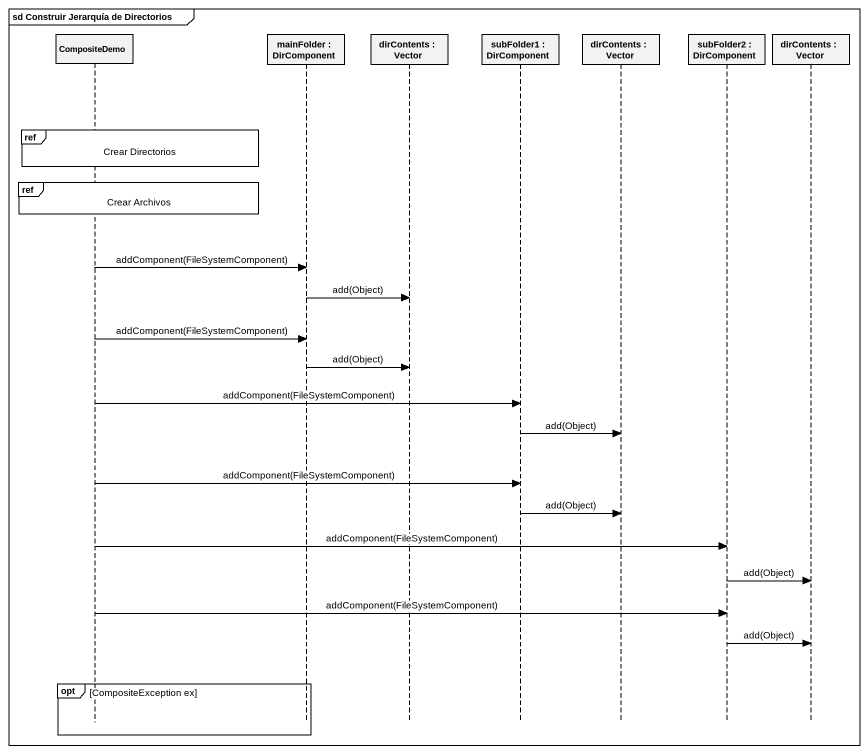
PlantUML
@startuml
mainframe sd Construir Jerarquía de Directorios
hide footbox
participant CompositeDemo
participant "mainFolder : DirComponent" as mainFolder
participant "dirContents : Vector" as dirContents
participant "subFolder1 : DirComponent" as subFolder1
participant "dirContents : Vector" as dirContents_2
participant "subFolder2 : DirComponent" as subFolder2
participant "dirContents : Vector" as dirContents_3

ref over CompositeDemo : Crear Directorios
ref over CompositeDemo : Crear Archivos
CompositeDemo -> mainFolder : addComponent(FileSystemComponent)
mainFolder -> dirContents : add(Object)
CompositeDemo -> mainFolder : addComponent(FileSystemComponent)
mainFolder -> dirContents : add(Object)
CompositeDemo -> subFolder1 : addComponent(FileSystemComponent)
subFolder1 -> dirContents_2 : add(Object)
CompositeDemo -> subFolder1 : addComponent(FileSystemComponent)
subFolder1 -> dirContents_2 : add(Object)
CompositeDemo -> subFolder2 : addComponent(FileSystemComponent)
subFolder2 -> dirContents_3 : add(Object)
CompositeDemo -> subFolder2 : addComponent(FileSystemComponent)
subFolder2 -> dirContents_3 : add(Object)
opt CompositeException ex
end
@enduml
